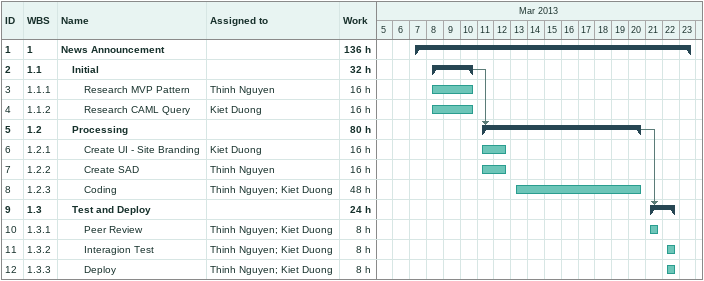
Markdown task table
| ID | WBS | Task | Start | Finish | Predecessors | Resources | Work (h) |
|---|---|---|---|---|---|---|---|
| 1 | 1 | **News Announcement** | 2013-03-07 | 2013-03-23 |  |  | 136 |
| 2 | 1.1 | **Initial** | 2013-03-08 | 2013-03-10 |  |  | 32 |
| 3 | 1.1.1 | Research MVP Pattern | 2013-03-08 | 2013-03-10 |  | Thinh Nguyen | 16 |
| 4 | 1.1.2 | Research CAML Query | 2013-03-08 | 2013-03-10 |  | Kiet Duong | 16 |
| 5 | 1.2 | **Processing** | 2013-03-11 | 2013-03-20 | 2 |  | 80 |
| 6 | 1.2.1 | Create UI - Site Branding | 2013-03-11 | 2013-03-12 |  | Kiet Duong | 16 |
| 7 | 1.2.2 | Create SAD | 2013-03-11 | 2013-03-12 |  | Thinh Nguyen | 16 |
| 8 | 1.2.3 | Coding | 2013-03-13 | 2013-03-20 |  | Thinh Nguyen; Kiet Duong | 48 |
| 9 | 1.3 | **Test and Deploy** | 2013-03-21 | 2013-03-22 | 5 |  | 24 |
| 10 | 1.3.1 | Peer Review | 2013-03-21 | 2013-03-21 |  | Thinh Nguyen; Kiet Duong | 8 |
| 11 | 1.3.2 | Interagion Test | 2013-03-22 | 2013-03-22 |  | Thinh Nguyen; Kiet Duong | 8 |
| 12 | 1.3.3 | Deploy | 2013-03-22 | 2013-03-22 |  | Thinh Nguyen; Kiet Duong | 8 |
